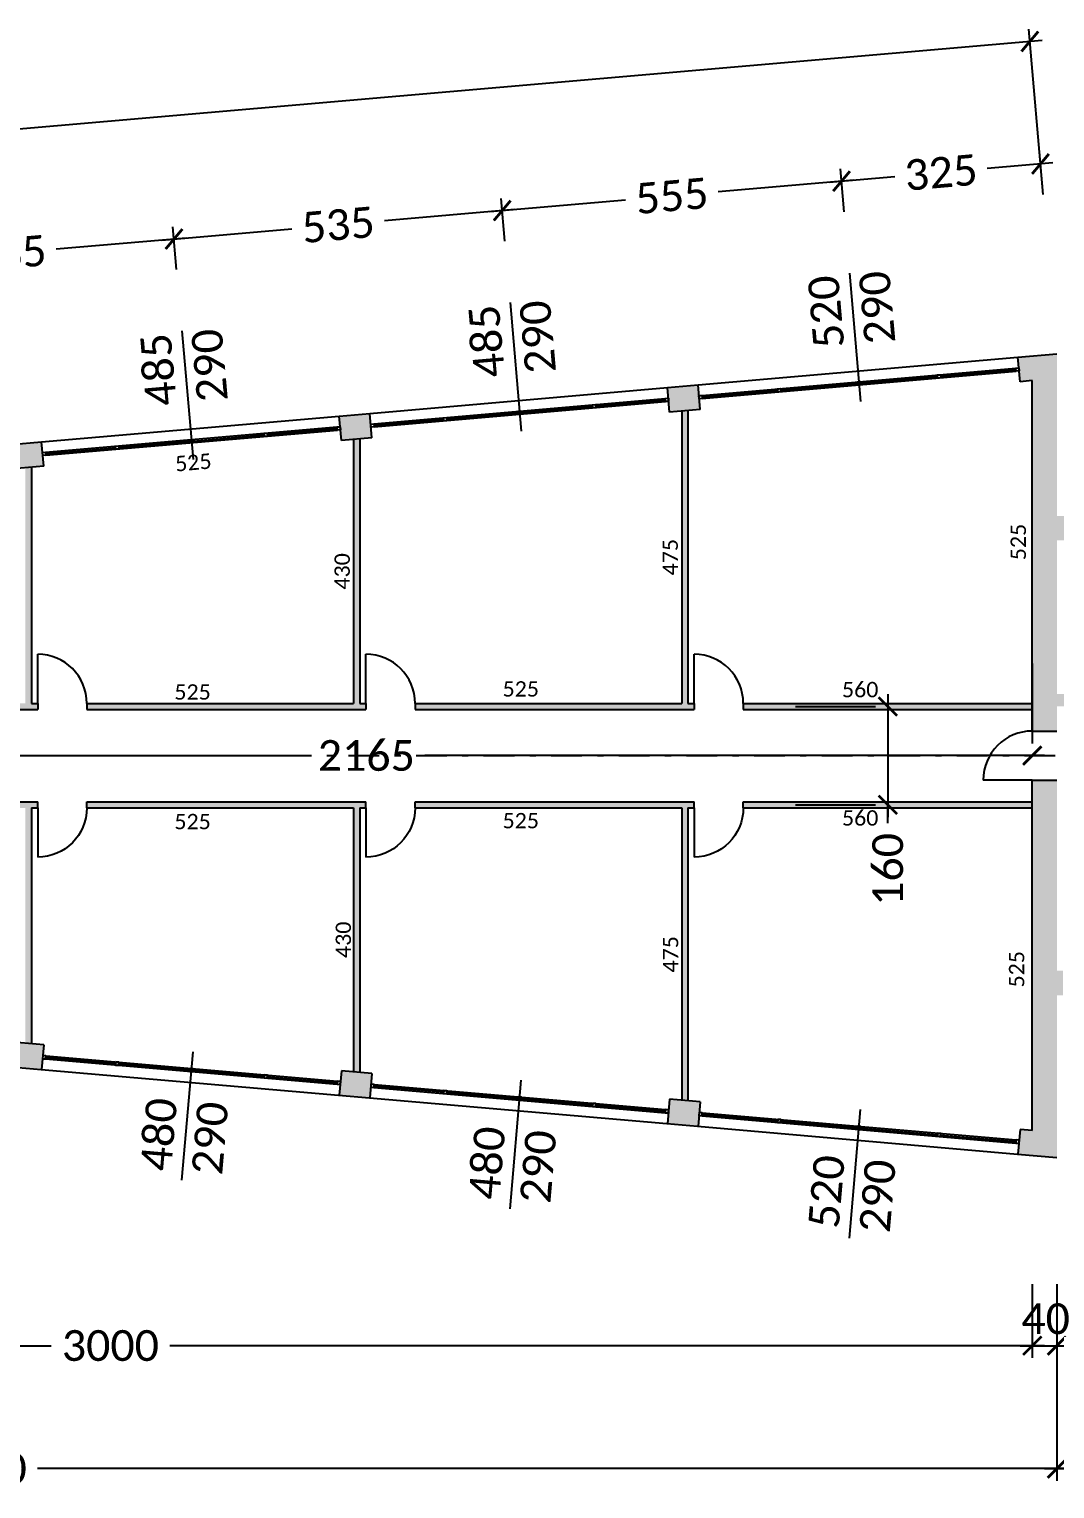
# Model space of a CAD drawing. Header units: inches. Extents: x 151 to 242, y -106 to 63.
# Drawn here: x 176.06 to 192.75, y 2.82 to 26.56 of the extents above; entities that cross this region are included whole.
import ezdxf

# ---------------------------------------------------------------- set-up
doc = ezdxf.new("R2010")
doc.units = ezdxf.units.IN
doc.header["$MEASUREMENT"] = 0
doc.header["$PDMODE"] = 35
doc.linetypes.add('TRATTOPUNTO', pattern=[1, 0.5, -0.25, 0, -0.25])
for name, color, linetype in [('Muri', 7, 'Continuous'), ('Porte', 252, 'Continuous'), ('Proiezioni', 7, 'Continuous'), ('Proiezioni leggere', 252, 'Continuous'), ('Quote', 7, 'Continuous'), ('Retini', 252, 'Continuous'), ('Vetro', 4, 'Continuous')]:
    doc.layers.add(name, color=color, linetype=linetype)
doc.styles.add('Calibri', font='Calibri.ttf')
doc.dimstyles.new('Quote 1 a 100', dxfattribs={"dimtxt": 0.5, "dimasz": 0.3, "dimexe": 0.2, "dimexo": 1.5, "dimgap": 0.2, "dimtad": 0, "dimdec": 0, "dimlfac": 100, "dimrnd": 5, "dimzin": 0, "dimtxsty": 'Calibri', "dimblk": 'ARCHTICK', "dimcen": 0.09, "dimdle": 0.2, "dimclrd": 256, "dimclre": 256, "dimclrt": 256, "dimadec": 0, "dimazin": 0, "dimtfac": 1, "dimtdec": 0, "dimtofl": 0, "dimtmove": 1, "dimatfit": 2, "dimldrblk": 'ARCHTICK', "dimfxl": 1, "dimtolj": 1, "dimtzin": 0, "dimarcsym": 0})
doc.dimstyles.new('quote interne', dxfattribs={"dimtxt": 0.25, "dimasz": 0.15, "dimexe": 0.2, "dimexo": 1.5, "dimgap": 0.2, "dimtad": 0, "dimdec": 0, "dimlfac": 100, "dimrnd": 5, "dimzin": 0, "dimtxsty": 'Calibri', "dimblk": 'NONE', "dimcen": 0, "dimdle": 0.2, "dimse1": 1, "dimse2": 1, "dimsd1": 1, "dimsd2": 1, "dimclrd": 256, "dimclre": 256, "dimclrt": 256, "dimadec": 0, "dimazin": 0, "dimtfac": 1, "dimtdec": 0, "dimtofl": 0, "dimtmove": 1, "dimatfit": 2, "dimldrblk": 'NONE', "dimfxl": 1, "dimtolj": 1, "dimtzin": 0, "dimarcsym": 0})

# ---------------------------------------------------------------- blocks, each defined once
blk = doc.blocks.new('Porta 80cm')
at = {"layer": 'Porte'}
blk.add_line((0, 0), (-0.8, 0), dxfattribs=at)
blk.add_arc((0, 0), 0.8, 90, 180, dxfattribs=at)
blk = doc.blocks.new('_ArchTick')
at = {"color": 0, "linetype": 'ByBlock', "const_width": 0.15}
blk.add_lwpolyline([(-0.5, -0.5), (0.5, 0.5)], dxfattribs=at)
blk = doc.blocks.new('*D118')
at = {"layer": 'Defpoints', "color": 0, "transparency": 16777216}
for p in [(189.281, 24.086), (192.69, 22.374), (189.454, 22.094)]:
    blk.add_point(p, dxfattribs=at)
at = {"layer": 'Quote', "lineweight": -2, "transparency": 16777216}
for p, q in [((192.561, 23.869), (192.5, 24.566)), ((189.324, 23.588), (189.264, 24.286)), ((192.717, 24.384), (191.653, 24.292)), ((189.082, 24.069), (190.146, 24.161))]:
    blk.add_line(p, q, dxfattribs=at)
at = {"layer": 'Quote', "lineweight": -2, "transparency": 16777216, "xscale": 0.3, "yscale": 0.3, "zscale": 0.3}
for p, rotation in [((192.518, 24.367), 4.953257477842161), ((189.281, 24.086), 184.9532574778421)]:
    blk.add_blockref('_ArchTick', p, dxfattribs=dict(at, rotation=rotation))
at = {"layer": 'Quote', "transparency": 16777216, "insert": (190.899, 24.227), "char_height": 0.5, "attachment_point": 5, "rotation": 4.9533, "style": 'Calibri'}
blk.add_mtext('\\A1;325', dxfattribs=at)
blk = doc.blocks.new('*D119')
at = {"layer": 'Defpoints', "color": 0, "transparency": 16777216}
for p in [(183.76, 23.608), (189.454, 22.094), (183.932, 21.615)]:
    blk.add_point(p, dxfattribs=at)
at = {"layer": 'Quote', "lineweight": -2, "transparency": 16777216}
for p, q in [((189.324, 23.588), (189.264, 24.286)), ((189.48, 24.104), (187.274, 23.912)), ((183.56, 23.591), (185.767, 23.782)), ((183.803, 23.11), (183.742, 23.807))]:
    blk.add_line(p, q, dxfattribs=at)
at = {"layer": 'Quote', "lineweight": -2, "transparency": 16777216, "xscale": 0.3, "yscale": 0.3, "zscale": 0.3}
for p, rotation in [((189.281, 24.086), 4.953257477842001), ((183.76, 23.608), 184.953257477842)]:
    blk.add_blockref('_ArchTick', p, dxfattribs=dict(at, rotation=rotation))
at = {"layer": 'Quote', "transparency": 16777216, "insert": (186.52, 23.847), "char_height": 0.5, "attachment_point": 5, "rotation": 4.9533, "style": 'Calibri'}
blk.add_mtext('\\A1;555', dxfattribs=at)
blk = doc.blocks.new('*D120')
at = {"layer": 'Defpoints', "color": 0, "transparency": 16777216}
for p in [(178.42, 23.145), (183.932, 21.615), (178.592, 21.152)]:
    blk.add_point(p, dxfattribs=at)
at = {"layer": 'Quote', "lineweight": -2, "transparency": 16777216}
for p, q in [((183.803, 23.11), (183.742, 23.807)), ((183.959, 23.625), (181.843, 23.442)), ((178.22, 23.128), (180.336, 23.311)), ((178.463, 22.647), (178.402, 23.344))]:
    blk.add_line(p, q, dxfattribs=at)
at = {"layer": 'Quote', "lineweight": -2, "transparency": 16777216, "xscale": 0.3, "yscale": 0.3, "zscale": 0.3}
for p, rotation in [((183.76, 23.608), 4.953257477842001), ((178.42, 23.145), 184.953257477842)]:
    blk.add_blockref('_ArchTick', p, dxfattribs=dict(at, rotation=rotation))
at = {"layer": 'Quote', "transparency": 16777216, "insert": (181.09, 23.376), "char_height": 0.5, "attachment_point": 5, "rotation": 4.9533, "style": 'Calibri'}
blk.add_mtext('\\A1;535', dxfattribs=at)
blk = doc.blocks.new('*D121')
at = {"layer": 'Defpoints', "color": 0, "transparency": 16777216}
for p in [(173.08, 22.682), (178.592, 21.152), (173.252, 20.69)]:
    blk.add_point(p, dxfattribs=at)
at = {"layer": 'Quote', "lineweight": -2, "transparency": 16777216}
for p, q in [((178.463, 22.647), (178.402, 23.344)), ((178.619, 23.162), (176.503, 22.979)), ((172.88, 22.665), (174.996, 22.848)), ((173.123, 22.184), (173.062, 22.881))]:
    blk.add_line(p, q, dxfattribs=at)
at = {"layer": 'Quote', "lineweight": -2, "transparency": 16777216, "xscale": 0.3, "yscale": 0.3, "zscale": 0.3}
for p, rotation in [((178.42, 23.145), 4.953257477842001), ((173.08, 22.682), 184.953257477842)]:
    blk.add_blockref('_ArchTick', p, dxfattribs=dict(at, rotation=rotation))
at = {"layer": 'Quote', "transparency": 16777216, "insert": (175.75, 22.914), "char_height": 0.5, "attachment_point": 5, "rotation": 4.9533, "style": 'Calibri'}
blk.add_mtext('\\A1;535', dxfattribs=at)
blk = doc.blocks.new('*D128')
at = {"layer": 'Defpoints', "color": 0, "transparency": 16777216}
for p in [(157.154, 23.309), (192.69, 22.374), (157.499, 19.324)]:
    blk.add_point(p, dxfattribs=at)
at = {"layer": 'Quote', "lineweight": -2, "transparency": 16777216}
for p, q in [((192.544, 26.377), (175.711, 24.918)), ((192.561, 23.869), (192.328, 26.559)), ((156.954, 23.292), (173.788, 24.751)), ((157.369, 20.819), (157.136, 23.509))]:
    blk.add_line(p, q, dxfattribs=at)
at = {"layer": 'Quote', "lineweight": -2, "transparency": 16777216, "xscale": 0.3, "yscale": 0.3, "zscale": 0.3}
for p, rotation in [((192.345, 26.359), 4.953257477842001), ((157.154, 23.309), 184.953257477842)]:
    blk.add_blockref('_ArchTick', p, dxfattribs=dict(at, rotation=rotation))
at = {"layer": 'Quote', "transparency": 16777216, "insert": (174.749, 24.834), "char_height": 0.5, "attachment_point": 5, "rotation": 4.9533, "style": 'Calibri'}
blk.add_mtext('\\A1;3530', dxfattribs=at)
blk = doc.blocks.new('*D130')
at = {"layer": 'Defpoints', "color": 0, "transparency": 16777216}
for p in [(162.385, 7.644), (192.385, 7.644), (162.385, 5.144)]:
    blk.add_point(p, dxfattribs=at)
at = {"layer": 'Quote', "lineweight": -2, "transparency": 16777216}
for p, q in [((162.385, 6.144), (162.385, 4.944)), ((192.385, 6.144), (192.385, 4.944)), ((162.185, 5.144), (176.42, 5.144)), ((192.585, 5.144), (178.35, 5.144))]:
    blk.add_line(p, q, dxfattribs=at)
at = {"layer": 'Quote', "lineweight": -2, "transparency": 16777216, "xscale": 0.3, "yscale": 0.3, "zscale": 0.3, "rotation": 180}
blk.add_blockref('_ArchTick', (162.385, 5.144), dxfattribs=at)
at = {"layer": 'Quote', "lineweight": -2, "transparency": 16777216, "xscale": 0.3, "yscale": 0.3, "zscale": 0.3}
blk.add_blockref('_ArchTick', (192.385, 5.144), dxfattribs=at)
at = {"layer": 'Quote', "transparency": 16777216, "insert": (177.385, 5.144), "char_height": 0.5, "attachment_point": 5, "style": 'Calibri'}
blk.add_mtext('\\A1;3000', dxfattribs=at)
blk = doc.blocks.new('*D132')
at = {"layer": 'Defpoints', "color": 0, "transparency": 16777216}
for p in [(157.585, 7.644), (192.785, 7.644), (157.585, 3.144)]:
    blk.add_point(p, dxfattribs=at)
at = {"layer": 'Quote', "lineweight": -2, "transparency": 16777216}
for p, q in [((157.585, 6.144), (157.585, 2.944)), ((192.785, 6.144), (192.785, 2.944)), ((157.385, 3.144), (174.27, 3.144)), ((192.985, 3.144), (176.2, 3.144))]:
    blk.add_line(p, q, dxfattribs=at)
at = {"layer": 'Quote', "lineweight": -2, "transparency": 16777216, "xscale": 0.3, "yscale": 0.3, "zscale": 0.3, "rotation": 180}
blk.add_blockref('_ArchTick', (157.585, 3.144), dxfattribs=at)
at = {"layer": 'Quote', "lineweight": -2, "transparency": 16777216, "xscale": 0.3, "yscale": 0.3, "zscale": 0.3}
blk.add_blockref('_ArchTick', (192.785, 3.144), dxfattribs=at)
at = {"layer": 'Quote', "transparency": 16777216, "insert": (175.235, 3.144), "char_height": 0.5, "attachment_point": 5, "style": 'Calibri'}
blk.add_mtext('\\A1;3520', dxfattribs=at)
blk = doc.blocks.new('*D133')
at = {"layer": 'Defpoints', "color": 0, "transparency": 16777216}
for p in [(192.785, 7.644), (197.235, 7.644), (197.235, 5.144)]:
    blk.add_point(p, dxfattribs=at)
at = {"layer": 'Quote', "lineweight": -2, "transparency": 16777216}
for p, q in [((192.785, 6.144), (192.785, 4.944)), ((197.235, 6.144), (197.235, 4.944)), ((192.585, 5.144), (194.244, 5.144)), ((197.435, 5.144), (195.777, 5.144))]:
    blk.add_line(p, q, dxfattribs=at)
at = {"layer": 'Quote', "lineweight": -2, "transparency": 16777216, "xscale": 0.3, "yscale": 0.3, "zscale": 0.3, "rotation": 180}
blk.add_blockref('_ArchTick', (192.785, 5.144), dxfattribs=at)
at = {"layer": 'Quote', "lineweight": -2, "transparency": 16777216, "xscale": 0.3, "yscale": 0.3, "zscale": 0.3}
blk.add_blockref('_ArchTick', (197.235, 5.144), dxfattribs=at)
at = {"layer": 'Quote', "transparency": 16777216, "insert": (195.01, 5.144), "char_height": 0.5, "attachment_point": 5, "style": 'Calibri'}
blk.add_mtext('\\A1;445', dxfattribs=at)
blk = doc.blocks.new('*D134')
at = {"layer": 'Defpoints', "color": 0, "transparency": 16777216}
for p in [(192.785, 7.644), (201.685, 7.644), (201.685, 3.144)]:
    blk.add_point(p, dxfattribs=at)
at = {"layer": 'Quote', "lineweight": -2, "transparency": 16777216}
for p, q in [((192.785, 6.144), (192.785, 2.944)), ((201.685, 6.144), (201.685, 2.944)), ((192.585, 3.144), (196.466, 3.144)), ((201.885, 3.144), (198.005, 3.144))]:
    blk.add_line(p, q, dxfattribs=at)
at = {"layer": 'Quote', "lineweight": -2, "transparency": 16777216, "xscale": 0.3, "yscale": 0.3, "zscale": 0.3, "rotation": 180}
blk.add_blockref('_ArchTick', (192.785, 3.144), dxfattribs=at)
at = {"layer": 'Quote', "lineweight": -2, "transparency": 16777216, "xscale": 0.3, "yscale": 0.3, "zscale": 0.3}
blk.add_blockref('_ArchTick', (201.685, 3.144), dxfattribs=at)
at = {"layer": 'Quote', "transparency": 16777216, "insert": (197.235, 3.144), "char_height": 0.5, "attachment_point": 5, "style": 'Calibri'}
blk.add_mtext('\\A1;890', dxfattribs=at)
blk = doc.blocks.new('*D136')
at = {"layer": 'Defpoints', "color": 0, "transparency": 16777216}
for p in [(170.712, 14.742), (192.385, 14.742), (192.385, 14.742)]:
    blk.add_point(p, dxfattribs=at)
at = {"layer": 'Quote', "lineweight": -2, "transparency": 16777216}
for p, q in [((170.712, 16.242), (170.712, 14.942)), ((192.385, 16.242), (192.385, 14.942)), ((170.512, 14.742), (180.595, 14.742)), ((192.585, 14.742), (182.502, 14.742))]:
    blk.add_line(p, q, dxfattribs=at)
at = {"layer": 'Quote', "lineweight": -2, "transparency": 16777216, "xscale": 0.3, "yscale": 0.3, "zscale": 0.3, "rotation": 180}
blk.add_blockref('_ArchTick', (170.712, 14.742), dxfattribs=at)
at = {"layer": 'Quote', "lineweight": -2, "transparency": 16777216, "xscale": 0.3, "yscale": 0.3, "zscale": 0.3}
blk.add_blockref('_ArchTick', (192.385, 14.742), dxfattribs=at)
at = {"layer": 'Quote', "transparency": 16777216, "insert": (181.549, 14.742), "char_height": 0.5, "attachment_point": 5, "style": 'Calibri'}
blk.add_mtext('\\A1;2165', dxfattribs=at)
blk = doc.blocks.new('*D138')
at = {"layer": 'Defpoints', "color": 0, "transparency": 16777216}
for p in [(190.034, 15.542), (190.034, 13.942), (190.034, 13.942)]:
    blk.add_point(p, dxfattribs=at)
at = {"layer": 'Quote', "lineweight": -2, "transparency": 16777216}
for p, q in [((190.034, 15.742), (190.034, 13.742)), ((188.534, 15.542), (189.834, 15.542)), ((188.534, 13.942), (189.834, 13.942)), ((190.034, 13.642), (190.034, 13.942))]:
    blk.add_line(p, q, dxfattribs=at)
at = {"layer": 'Quote', "lineweight": -2, "transparency": 16777216, "xscale": 0.3, "yscale": 0.3, "zscale": 0.3}
for p, rotation in [((190.034, 15.542), 90), ((190.034, 13.942), 270)]:
    blk.add_blockref('_ArchTick', p, dxfattribs=dict(at, rotation=rotation))
at = {"layer": 'Quote', "transparency": 16777216, "insert": (190.034, 12.891), "char_height": 0.5, "attachment_point": 5, "rotation": 90, "style": 'Calibri'}
blk.add_mtext('\\A1;160', dxfattribs=at)
blk = doc.blocks.new('*D141')
at = {"layer": 'Defpoints', "color": 0, "transparency": 16777216}
for p in [(192.385, 7.642), (192.785, 7.644), (192.785, 5.144)]:
    blk.add_point(p, dxfattribs=at)
at = {"layer": 'Quote', "lineweight": -2, "transparency": 16777216}
for p, q in [((192.385, 6.142), (192.385, 4.944)), ((192.785, 6.144), (192.785, 4.944)), ((192.185, 5.144), (192.985, 5.144))]:
    blk.add_line(p, q, dxfattribs=at)
at = {"layer": 'Quote', "lineweight": -2, "transparency": 16777216, "xscale": 0.3, "yscale": 0.3, "zscale": 0.3, "rotation": 180}
blk.add_blockref('_ArchTick', (192.385, 5.144), dxfattribs=at)
at = {"layer": 'Quote', "lineweight": -2, "transparency": 16777216, "xscale": 0.3, "yscale": 0.3, "zscale": 0.3}
blk.add_blockref('_ArchTick', (192.785, 5.144), dxfattribs=at)
at = {"layer": 'Quote', "transparency": 16777216, "insert": (192.602, 5.58), "char_height": 0.5, "attachment_point": 5, "style": 'Calibri'}
blk.add_mtext('\\A1;40', dxfattribs=at)
blk = doc.blocks.new('*D151')
at = {"layer": 'Defpoints', "color": 0, "transparency": 16777216}
for p in [(181.342, 19.885), (181.354, 19.738), (176.102, 19.431)]:
    blk.add_point(p, dxfattribs=at)
at = {"layer": 'Quote', "transparency": 16777216, "insert": (178.734, 19.511), "char_height": 0.25, "attachment_point": 5, "rotation": 4.9533, "style": 'Calibri'}
blk.add_mtext('\\A1;525', dxfattribs=at)
blk = doc.blocks.new('_None')
blk = doc.blocks.new('*D155')
at = {"layer": 'Defpoints', "color": 0, "transparency": 16777216}
for p in [(181.342, 19.885), (181.157, 15.592), (181.342, 15.592)]:
    blk.add_point(p, dxfattribs=at)
at = {"layer": 'Quote', "transparency": 16777216, "insert": (181.157, 17.739), "char_height": 0.25, "attachment_point": 5, "rotation": 90, "style": 'Calibri'}
blk.add_mtext('\\A1;430', dxfattribs=at)
blk = doc.blocks.new('*D156')
at = {"layer": 'Defpoints', "color": 0, "transparency": 16777216}
for p in [(181.342, 15.776), (176.102, 15.592), (181.342, 15.592)]:
    blk.add_point(p, dxfattribs=at)
at = {"layer": 'Quote', "transparency": 16777216, "insert": (178.722, 15.776), "char_height": 0.25, "attachment_point": 5, "style": 'Calibri'}
blk.add_mtext('\\A1;525', dxfattribs=at)
blk = doc.blocks.new('*D157')
at = {"layer": 'Defpoints', "color": 0, "transparency": 16777216}
for p in [(186.682, 15.826), (181.442, 15.592), (186.682, 15.592)]:
    blk.add_point(p, dxfattribs=at)
at = {"layer": 'Quote', "transparency": 16777216, "insert": (184.062, 15.826), "char_height": 0.25, "attachment_point": 5, "style": 'Calibri'}
blk.add_mtext('\\A1;525', dxfattribs=at)
blk = doc.blocks.new('*D158')
at = {"layer": 'Defpoints', "color": 0, "transparency": 16777216}
for p in [(192.385, 15.815), (186.782, 15.592), (192.385, 15.592)]:
    blk.add_point(p, dxfattribs=at)
at = {"layer": 'Quote', "transparency": 16777216, "insert": (189.584, 15.815), "char_height": 0.25, "attachment_point": 5, "style": 'Calibri'}
blk.add_mtext('\\A1;560', dxfattribs=at)
blk = doc.blocks.new('*D159')
at = {"layer": 'Defpoints', "color": 0, "transparency": 16777216}
for p in [(192.158, 20.842), (192.385, 20.842), (192.385, 15.592)]:
    blk.add_point(p, dxfattribs=at)
at = {"layer": 'Quote', "transparency": 16777216, "insert": (192.158, 18.217), "char_height": 0.25, "attachment_point": 5, "rotation": 90, "style": 'Calibri'}
blk.add_mtext('\\A1;525', dxfattribs=at)
blk = doc.blocks.new('*D160')
at = {"layer": 'Defpoints', "color": 0, "transparency": 16777216}
for p in [(186.495, 20.348), (186.682, 20.348), (186.682, 15.592)]:
    blk.add_point(p, dxfattribs=at)
at = {"layer": 'Quote', "transparency": 16777216, "insert": (186.495, 17.97), "char_height": 0.25, "attachment_point": 5, "rotation": 90, "style": 'Calibri'}
blk.add_mtext('\\A1;475', dxfattribs=at)
blk = doc.blocks.new('*D161')
at = {"layer": 'Defpoints', "color": 0, "transparency": 16777216}
for p in [(192.131, 13.892), (192.385, 13.892), (192.385, 8.642)]:
    blk.add_point(p, dxfattribs=at)
at = {"layer": 'Quote', "transparency": 16777216, "insert": (192.131, 11.267), "char_height": 0.25, "attachment_point": 5, "rotation": 90, "style": 'Calibri'}
blk.add_mtext('\\A1;525', dxfattribs=at)
blk = doc.blocks.new('*D144')
at = {"layer": 'Defpoints', "color": 0, "transparency": 16777216}
for p in [(176.102, 13.892), (181.342, 13.892), (181.342, 13.668)]:
    blk.add_point(p, dxfattribs=at)
at = {"layer": 'Quote', "transparency": 16777216, "insert": (178.722, 13.668), "char_height": 0.25, "attachment_point": 5, "style": 'Calibri'}
blk.add_mtext('\\A1;525', dxfattribs=at)
blk = doc.blocks.new('*D145')
at = {"layer": 'Defpoints', "color": 0, "transparency": 16777216}
for p in [(181.442, 13.892), (186.682, 13.892), (186.682, 13.683)]:
    blk.add_point(p, dxfattribs=at)
at = {"layer": 'Quote', "transparency": 16777216, "insert": (184.062, 13.683), "char_height": 0.25, "attachment_point": 5, "style": 'Calibri'}
blk.add_mtext('\\A1;525', dxfattribs=at)
blk = doc.blocks.new('*D146')
at = {"layer": 'Defpoints', "color": 0, "transparency": 16777216}
for p in [(186.782, 13.892), (192.385, 13.892), (192.385, 13.727)]:
    blk.add_point(p, dxfattribs=at)
at = {"layer": 'Quote', "transparency": 16777216, "insert": (189.584, 13.727), "char_height": 0.25, "attachment_point": 5, "style": 'Calibri'}
blk.add_mtext('\\A1;560', dxfattribs=at)
blk = doc.blocks.new('*D147')
at = {"layer": 'Defpoints', "color": 0, "transparency": 16777216}
for p in [(186.782, 13.892), (186.5, 9.128), (186.782, 9.128)]:
    blk.add_point(p, dxfattribs=at)
at = {"layer": 'Quote', "transparency": 16777216, "insert": (186.5, 11.51), "char_height": 0.25, "attachment_point": 5, "rotation": 90, "style": 'Calibri'}
blk.add_mtext('\\A1;475', dxfattribs=at)
blk = doc.blocks.new('*D148')
at = {"layer": 'Defpoints', "color": 0, "transparency": 16777216}
for p in [(181.342, 13.892), (181.176, 9.599), (181.342, 9.599)]:
    blk.add_point(p, dxfattribs=at)
at = {"layer": 'Quote', "transparency": 16777216, "insert": (181.176, 11.746), "char_height": 0.25, "attachment_point": 5, "rotation": 90, "style": 'Calibri'}
blk.add_mtext('\\A1;430', dxfattribs=at)

msp = doc.modelspace()

# ---------------------------------------------------------------- hatches: boundary and pattern name
at = {"layer": 'Retini'}
h = msp.add_hatch(color=256, dxfattribs=at)
h.dxf.hatch_style = 1
h.paths.add_polyline_path([(162.385, 18.242), (163.25, 18.317), (163.215, 18.716), (161.985, 18.609), (161.985, 15.342), (162.385, 15.342)])
h.paths.add_polyline_path([(162.385, 14.142), (161.985, 14.142), (161.985, 10.875), (163.215, 10.769), (163.25, 11.167), (162.385, 11.242)])
h.paths.add_polyline_path([(165.591, 10.964), (164.445, 11.064), (164.411, 10.665), (165.556, 10.566)])
h.paths.add_polyline_path([(165.556, 18.919), (164.411, 18.819), (164.445, 18.421), (165.591, 18.52)])
h.paths.add_polyline_path([(168.744, 19.195), (166.752, 19.022), (166.786, 18.624), (168.779, 18.796)])
h.paths.add_polyline_path([(170.926, 19.384), (169.94, 19.299), (169.975, 18.9), (170.961, 18.985)])
h.paths.add_polyline_path([(168.779, 10.688), (166.786, 10.861), (166.752, 10.462), (168.744, 10.29)])
h.paths.add_polyline_path([(170.961, 10.499), (169.975, 10.585), (169.94, 10.186), (170.926, 10.101)])
h.paths.add_polyline_path([(168.433, 12.892), (169.762, 12.892), (169.762, 12.992), (168.433, 12.992), (168.433, 13.892), (169.762, 13.892), (169.762, 13.992), (168.433, 13.992), (168.433, 14.342), (168.183, 14.342), (168.183, 10.74), (168.433, 10.718)])
h.paths.add_polyline_path([(168.433, 18.766), (168.183, 18.745), (168.183, 15.142), (168.433, 15.142), (168.433, 15.492), (169.762, 15.492), (169.762, 15.592), (168.433, 15.592), (168.433, 16.492), (169.762, 16.492), (169.762, 16.592), (168.433, 16.592)])
h.paths.add_polyline_path([(170.762, 18.968), (170.662, 18.96), (170.662, 16.592), (170.562, 16.592), (170.562, 16.492), (170.662, 16.492), (170.662, 15.592), (170.562, 15.592), (170.562, 15.492), (170.862, 15.492), (170.862, 15.592), (170.762, 15.592)])
h.paths.add_polyline_path([(170.762, 13.892), (170.862, 13.892), (170.862, 13.992), (170.562, 13.992), (170.562, 13.892), (170.662, 13.892), (170.662, 12.992), (170.562, 12.992), (170.562, 12.892), (170.662, 12.892), (170.662, 10.525), (170.762, 10.516)])
h.paths.add_polyline_path([(176.202, 15.592), (176.102, 15.592), (176.102, 19.431), (176.002, 19.422), (176.002, 15.592), (171.662, 15.592), (171.662, 15.492), (176.202, 15.492)])
h.paths.add_polyline_path([(176.202, 13.992), (171.662, 13.992), (171.662, 13.892), (176.002, 13.892), (176.002, 10.062), (176.102, 10.054), (176.102, 13.892), (176.202, 13.892)])
h.paths.add_polyline_path([(181.542, 13.992), (177.002, 13.992), (177.002, 13.892), (181.342, 13.892), (181.342, 9.599), (181.442, 9.591), (181.442, 13.892), (181.542, 13.892)])
h.paths.add_polyline_path([(181.542, 15.592), (181.442, 15.592), (181.442, 19.894), (181.342, 19.885), (181.342, 15.592), (177.002, 15.592), (177.002, 15.492), (181.542, 15.492)])
h.paths.add_polyline_path([(186.882, 13.992), (182.342, 13.992), (182.342, 13.892), (186.682, 13.892), (186.682, 9.137), (186.782, 9.128), (186.782, 13.892), (186.882, 13.892)])
h.paths.add_polyline_path([(186.782, 20.357), (186.682, 20.348), (186.682, 15.592), (182.342, 15.592), (182.342, 15.492), (186.882, 15.492), (186.882, 15.592), (186.782, 15.592)])
h.paths.add_polyline_path([(192.785, 14.342), (192.385, 14.342), (192.385, 8.642), (192.186, 8.66), (192.152, 8.261), (192.785, 8.206), (192.785, 10.842), (192.885, 10.842), (192.885, 11.242), (192.785, 11.242)])
h.paths.add_polyline_path([(192.785, 18.242), (194.485, 18.242), (194.485, 16.442), (194.485, 15.742), (194.135, 15.742), (194.135, 15.542), (194.735, 15.542), (194.735, 15.742), (194.685, 15.742), (194.685, 18.242), (195.985, 18.242), (195.985, 16.992), (196.185, 16.992), (196.185, 18.242), (196.235, 18.242), (196.235, 18.642), (192.785, 18.642), (192.785, 21.278), (192.152, 21.224), (192.186, 20.825), (192.385, 20.842), (192.385, 15.142), (192.785, 15.142), (192.785, 15.542), (193.135, 15.542), (193.135, 15.742), (192.785, 15.742)])
h.paths.add_polyline_path([(192.385, 15.592), (187.682, 15.592), (187.682, 15.492), (192.385, 15.492)])
h.paths.add_polyline_path([(192.385, 13.992), (187.682, 13.992), (187.682, 13.892), (192.385, 13.892)])
h.paths.add_polyline_path([(176.301, 10.036), (175.803, 10.079), (175.768, 9.681), (176.266, 9.638)])
h.paths.add_polyline_path([(181.641, 9.573), (181.143, 9.617), (181.108, 9.218), (181.606, 9.175)])
h.paths.add_polyline_path([(176.266, 19.847), (175.768, 19.804), (175.803, 19.405), (176.301, 19.448)])
h.paths.add_polyline_path([(181.606, 20.31), (181.108, 20.266), (181.143, 19.868), (181.641, 19.911)])
h.paths.add_polyline_path([(186.946, 20.772), (186.448, 20.729), (186.483, 20.331), (186.981, 20.374)])
h.paths.add_polyline_path([(186.981, 9.111), (186.483, 9.154), (186.448, 8.755), (186.946, 8.712)])
h.paths.add_polyline_path([(202.085, 20.842), (202.285, 20.825), (202.319, 21.224), (201.685, 21.278), (201.685, 18.642), (198.235, 18.642), (198.235, 18.242), (201.685, 18.242), (201.685, 15.742), (197.235, 15.742), (197.235, 15.542), (201.685, 15.542), (201.685, 15.142), (202.085, 15.142)])
h.paths.add_polyline_path([(197.235, 15.742), (196.185, 15.742), (196.185, 15.792), (195.985, 15.792), (195.985, 15.742), (195.935, 15.742), (195.935, 15.542), (197.235, 15.542)])
h.paths.add_polyline_path([(202.085, 14.342), (201.685, 14.342), (201.685, 11.242), (201.585, 11.242), (201.585, 10.842), (201.685, 10.842), (201.685, 8.206), (202.319, 8.261), (202.285, 8.66), (202.085, 8.642)])
h.paths.add_polyline_path([(208.023, 20.729), (207.524, 20.772), (207.49, 20.374), (207.988, 20.331)])
h.paths.add_polyline_path([(207.789, 20.348), (207.689, 20.357), (207.689, 15.592), (207.589, 15.592), (207.589, 15.492), (212.129, 15.492), (212.129, 15.592), (207.789, 15.592)])
h.paths.add_polyline_path([(213.362, 20.266), (212.864, 20.31), (212.83, 19.911), (213.328, 19.868)])
h.paths.add_polyline_path([(206.789, 15.592), (202.085, 15.592), (202.085, 15.492), (206.789, 15.492)])
h.paths.add_polyline_path([(217.469, 15.592), (213.129, 15.592), (213.129, 19.885), (213.029, 19.894), (213.029, 15.592), (212.929, 15.592), (212.929, 15.492), (217.469, 15.492)])
h.paths.add_polyline_path([(222.809, 15.592), (218.469, 15.592), (218.469, 19.422), (218.369, 19.431), (218.369, 15.592), (218.269, 15.592), (218.269, 15.492), (222.809, 15.492)])
h.paths.add_polyline_path([(218.702, 19.804), (218.204, 19.847), (218.17, 19.448), (218.668, 19.405)])
h.paths.add_polyline_path([(224.531, 19.299), (223.544, 19.384), (223.51, 18.985), (224.496, 18.9)])
h.paths.add_polyline_path([(225.726, 19.195), (225.692, 18.796), (227.684, 18.624), (227.719, 19.022)])
h.paths.add_polyline_path([(230.06, 18.819), (228.914, 18.919), (228.88, 18.52), (230.025, 18.421)])
h.paths.add_polyline_path([(232.485, 18.609), (231.255, 18.716), (231.221, 18.317), (232.085, 18.242), (232.085, 15.342), (232.485, 15.342)])
h.paths.add_polyline_path([(232.485, 14.142), (232.085, 14.142), (232.085, 11.242), (231.221, 11.167), (231.255, 10.769), (232.485, 10.875)])
h.paths.add_polyline_path([(230.025, 11.064), (228.88, 10.964), (228.914, 10.566), (230.06, 10.665)])
h.paths.add_polyline_path([(227.684, 10.861), (225.692, 10.688), (225.726, 10.29), (227.719, 10.462)])
h.paths.add_polyline_path([(226.288, 14.342), (226.038, 14.342), (226.038, 13.992), (224.709, 13.992), (224.709, 13.892), (226.038, 13.892), (226.038, 12.992), (224.709, 12.992), (224.709, 12.892), (226.038, 12.892), (226.038, 10.718), (226.288, 10.74)])
h.paths.add_polyline_path([(224.496, 10.585), (223.51, 10.499), (223.544, 10.101), (223.553, 10.101), (224.531, 10.186)])
h.paths.add_polyline_path([(218.668, 10.079), (218.17, 10.036), (218.204, 9.638), (218.213, 9.638), (218.702, 9.681)])
h.paths.add_polyline_path([(226.288, 18.745), (226.038, 18.766), (226.038, 16.592), (224.709, 16.592), (224.709, 16.492), (226.038, 16.492), (226.038, 15.592), (224.709, 15.592), (224.709, 15.492), (226.038, 15.492), (226.038, 15.142), (226.288, 15.142)])
h.paths.add_polyline_path([(223.809, 18.96), (223.709, 18.968), (223.709, 15.592), (223.609, 15.592), (223.609, 15.492), (223.909, 15.492), (223.909, 15.592), (223.809, 15.592), (223.809, 16.492), (223.909, 16.492), (223.909, 16.592), (223.809, 16.592)])
h.paths.add_polyline_path([(223.809, 13.892), (223.909, 13.892), (223.909, 13.992), (223.609, 13.992), (223.609, 13.892), (223.709, 13.892), (223.709, 10.516), (223.809, 10.525), (223.809, 12.892), (223.909, 12.892), (223.909, 12.992), (223.809, 12.992)])
h.paths.add_polyline_path([(222.809, 13.992), (218.269, 13.992), (218.269, 13.892), (218.369, 13.892), (218.369, 10.054), (218.469, 10.062), (218.469, 13.892), (222.809, 13.892)])
h.paths.add_polyline_path([(217.469, 13.992), (212.929, 13.992), (212.929, 13.892), (213.029, 13.892), (213.029, 9.591), (213.129, 9.599), (213.129, 13.892), (217.469, 13.892)])
h.paths.add_polyline_path([(213.328, 9.617), (212.83, 9.573), (212.864, 9.175), (212.873, 9.176), (213.362, 9.218)])
h.paths.add_polyline_path([(212.129, 13.992), (207.589, 13.992), (207.589, 13.892), (207.689, 13.892), (207.689, 9.128), (207.789, 9.137), (207.789, 13.892), (212.129, 13.892)])
h.paths.add_polyline_path([(206.789, 13.992), (202.085, 13.992), (202.085, 13.892), (206.789, 13.892)])
h.paths.add_polyline_path([(207.988, 9.154), (207.49, 9.111), (207.524, 8.712), (207.533, 8.713), (208.023, 8.755)])

# ---------------------------------------------------------------- linework, layer by layer
at = {"layer": 'Muri'}
for p, q in [((192.152, 21.224), (192.785, 21.278)), ((192.186, 20.825), (192.152, 21.224)), ((186.448, 20.729), (186.946, 20.772)), ((186.483, 20.331), (186.448, 20.729)), ((186.981, 20.374), (186.946, 20.772)), ((192.385, 20.842), (192.186, 20.825)), ((192.385, 15.142), (192.385, 20.842)), ((181.108, 20.266), (181.606, 20.31)), ((181.143, 19.868), (181.108, 20.266)), ((181.641, 19.911), (181.606, 20.31)), ((186.981, 20.374), (186.483, 20.331)), ((186.682, 20.348), (186.682, 15.592)), ((186.782, 20.357), (186.782, 15.592)), ((175.768, 19.804), (176.266, 19.847)), ((176.301, 19.448), (176.266, 19.847)), ((181.641, 19.911), (181.143, 19.868)), ((181.342, 19.885), (181.342, 15.592)), ((181.442, 19.894), (181.442, 15.592)), ((176.301, 19.448), (175.803, 19.405)), ((176.102, 19.431), (176.102, 15.592)), ((171.662, 15.492), (176.202, 15.492)), ((176.102, 15.592), (176.202, 15.592)), ((176.202, 15.592), (176.202, 15.492)), ((177.002, 15.592), (181.342, 15.592)), ((177.002, 15.592), (177.002, 15.492)), ((177.002, 15.492), (181.542, 15.492)), ((181.442, 15.592), (181.542, 15.592)), ((181.542, 15.592), (181.542, 15.492)), ((182.342, 15.592), (186.682, 15.592)), ((182.342, 15.592), (182.342, 15.492)), ((182.342, 15.492), (186.882, 15.492)), ((186.782, 15.592), (186.882, 15.592)), ((186.882, 15.592), (186.882, 15.492)), ((187.682, 15.592), (192.385, 15.592)), ((187.682, 15.592), (187.682, 15.492)), ((187.682, 15.492), (192.385, 15.492)), ((192.385, 15.142), (192.785, 15.142)), ((192.385, 15.142), (192.785, 15.142)), ((192.385, 8.642), (192.385, 14.342)), ((192.385, 14.342), (192.785, 14.342)), ((171.662, 13.992), (176.202, 13.992)), ((176.102, 13.892), (176.202, 13.892)), ((176.102, 13.892), (176.102, 10.054)), ((176.202, 13.892), (176.202, 13.992)), ((177.002, 13.992), (181.542, 13.992)), ((177.002, 13.892), (177.002, 13.992)), ((177.002, 13.892), (181.342, 13.892)), ((181.342, 13.892), (181.342, 9.599)), ((181.442, 13.892), (181.542, 13.892)), ((181.442, 13.892), (181.442, 9.591)), ((181.542, 13.892), (181.542, 13.992)), ((182.342, 13.992), (186.882, 13.992)), ((182.342, 13.892), (182.342, 13.992)), ((182.342, 13.892), (186.682, 13.892)), ((186.682, 13.892), (186.682, 9.137)), ((186.782, 13.892), (186.882, 13.892)), ((186.782, 13.892), (186.782, 9.128)), ((186.882, 13.892), (186.882, 13.992)), ((187.682, 13.992), (192.385, 13.992)), ((187.682, 13.892), (187.682, 13.992)), ((187.682, 13.892), (192.385, 13.892)), ((176.301, 10.036), (175.803, 10.079)), ((176.301, 10.036), (176.266, 9.638)), ((175.759, 9.682), (176.258, 9.638)), ((181.143, 9.617), (181.108, 9.218)), ((181.641, 9.573), (181.143, 9.617)), ((181.641, 9.573), (181.606, 9.175)), ((181.099, 9.219), (181.598, 9.176)), ((186.483, 9.154), (186.448, 8.755)), ((186.981, 9.111), (186.483, 9.154)), ((186.981, 9.111), (186.946, 8.712)), ((186.439, 8.756), (186.938, 8.713)), ((192.186, 8.66), (192.152, 8.261)), ((192.385, 8.642), (192.186, 8.66)), ((192.143, 8.262), (192.785, 8.206))]:
    msp.add_line(p, q, dxfattribs=at)
at = {"layer": 'Proiezioni'}
for p, q in [((189.411, 22.592), (189.592, 20.5)), ((183.889, 22.113), (184.07, 20.021)), ((178.549, 21.651), (178.73, 19.558)), ((186.946, 20.772), (192.152, 21.224)), ((181.606, 20.31), (186.448, 20.729)), ((176.266, 19.847), (181.108, 20.266)), ((178.549, 7.834), (178.73, 9.926)), ((176.258, 9.638), (181.099, 9.219)), ((183.889, 7.371), (184.07, 9.463)), ((181.598, 9.176), (186.439, 8.756)), ((189.411, 6.893), (189.592, 8.985)), ((186.938, 8.713), (192.143, 8.262))]:
    msp.add_line(p, q, dxfattribs=at)
at = {"layer": 'Proiezioni', "linetype": 'TRATTOPUNTO'}
msp.add_line((151.558, 14.742), (238.885, 14.742), dxfattribs=at)
at = {"layer": 'Proiezioni leggere'}
for p, q in [((187.011, 20.602), (192.117, 21.045)), ((187.015, 20.553), (192.121, 20.995)), ((181.671, 20.14), (186.413, 20.551)), ((181.675, 20.09), (186.418, 20.501)), ((176.331, 19.677), (181.073, 20.088)), ((176.336, 19.627), (181.078, 20.038)), ((176.331, 9.808), (181.073, 9.397)), ((176.336, 9.858), (181.078, 9.447)), ((181.671, 9.345), (186.413, 8.934)), ((181.675, 9.395), (186.418, 8.984)), ((187.011, 8.882), (192.117, 8.44)), ((187.015, 8.932), (192.121, 8.49))]:
    msp.add_line(p, q, dxfattribs=at)
for points in [[(190.845, 20.884), (190.84, 20.934), (190.89, 20.939), (190.895, 20.889), (190.845, 20.884)], [(192.121, 20.995), (192.117, 21.045), (192.167, 21.049), (192.171, 20.999), (192.121, 20.995)], [(188.242, 20.659), (188.238, 20.709), (188.288, 20.713), (188.292, 20.663), (188.242, 20.659)], [(189.543, 20.772), (189.539, 20.821), (189.589, 20.826), (189.593, 20.776), (189.543, 20.772)], [(185.232, 20.398), (185.228, 20.448), (185.278, 20.452), (185.282, 20.402), (185.232, 20.398)], [(186.418, 20.501), (186.413, 20.551), (186.463, 20.555), (186.468, 20.505), (186.418, 20.501)], [(186.966, 20.548), (186.961, 20.598), (187.011, 20.602), (187.015, 20.553), (186.966, 20.548)], [(182.811, 20.188), (182.807, 20.238), (182.857, 20.242), (182.861, 20.192), (182.811, 20.188)], [(184.022, 20.293), (184.017, 20.343), (184.067, 20.347), (184.072, 20.297), (184.022, 20.293)], [(179.892, 19.935), (179.888, 19.985), (179.938, 19.989), (179.942, 19.939), (179.892, 19.935)], [(181.078, 20.038), (181.073, 20.088), (181.123, 20.092), (181.128, 20.042), (181.078, 20.038)], [(181.626, 20.085), (181.621, 20.135), (181.671, 20.14), (181.675, 20.09), (181.626, 20.085)], [(177.471, 19.725), (177.467, 19.775), (177.517, 19.779), (177.521, 19.73), (177.471, 19.725)], [(178.682, 19.83), (178.677, 19.88), (178.727, 19.884), (178.732, 19.835), (178.682, 19.83)], [(176.286, 19.623), (176.281, 19.672), (176.331, 19.677), (176.336, 19.627), (176.286, 19.623)], [(176.286, 9.862), (176.281, 9.812), (176.331, 9.808), (176.336, 9.858), (176.286, 9.862)], [(177.471, 9.759), (177.467, 9.709), (177.517, 9.705), (177.521, 9.755), (177.471, 9.759)], [(178.682, 9.654), (178.677, 9.604), (178.727, 9.6), (178.732, 9.65), (178.682, 9.654)], [(179.892, 9.549), (179.888, 9.5), (179.938, 9.495), (179.942, 9.545), (179.892, 9.549)], [(181.078, 9.447), (181.073, 9.397), (181.123, 9.392), (181.128, 9.442), (181.078, 9.447)], [(181.626, 9.399), (181.621, 9.349), (181.671, 9.345), (181.675, 9.395), (181.626, 9.399)], [(182.811, 9.296), (182.807, 9.247), (182.857, 9.242), (182.861, 9.292), (182.811, 9.296)], [(184.022, 9.191), (184.017, 9.142), (184.067, 9.137), (184.072, 9.187), (184.022, 9.191)], [(185.232, 9.087), (185.228, 9.037), (185.278, 9.032), (185.282, 9.082), (185.232, 9.087)], [(186.418, 8.984), (186.413, 8.934), (186.463, 8.93), (186.468, 8.979), (186.418, 8.984)], [(186.966, 8.936), (186.961, 8.886), (187.011, 8.882), (187.015, 8.932), (186.966, 8.936)], [(188.242, 8.826), (188.238, 8.776), (188.288, 8.772), (188.292, 8.821), (188.242, 8.826)], [(189.543, 8.713), (189.539, 8.663), (189.589, 8.659), (189.593, 8.709), (189.543, 8.713)], [(190.845, 8.6), (190.84, 8.55), (190.89, 8.546), (190.895, 8.596), (190.845, 8.6)], [(192.121, 8.49), (192.117, 8.44), (192.167, 8.435), (192.171, 8.485), (192.121, 8.49)]]:
    msp.add_lwpolyline(points, dxfattribs=at)
at = {"layer": 'Vetro'}
for p, q in [((189.591, 20.801), (190.843, 20.909)), ((190.892, 20.914), (192.119, 21.02)), ((187.013, 20.577), (188.24, 20.684)), ((188.29, 20.688), (189.541, 20.797)), ((184.069, 20.322), (185.23, 20.423)), ((185.28, 20.427), (186.416, 20.526)), ((181.673, 20.115), (182.809, 20.213)), ((182.859, 20.217), (184.02, 20.318)), ((178.729, 19.859), (179.89, 19.96)), ((179.94, 19.964), (181.076, 20.063)), ((176.333, 19.652), (177.469, 19.75)), ((177.519, 19.755), (178.68, 19.855)), ((176.333, 9.833), (177.469, 9.734)), ((177.519, 9.73), (178.68, 9.629)), ((178.729, 9.625), (179.89, 9.524)), ((179.94, 9.52), (181.076, 9.422)), ((181.673, 9.37), (182.809, 9.271)), ((182.859, 9.267), (184.02, 9.167)), ((184.069, 9.162), (185.23, 9.062)), ((185.28, 9.057), (186.416, 8.959)), ((187.013, 8.907), (188.24, 8.801)), ((188.29, 8.796), (189.541, 8.688)), ((189.591, 8.684), (190.843, 8.575)), ((190.892, 8.571), (192.119, 8.465))]:
    msp.add_line(p, q, dxfattribs=at)

# ---------------------------------------------------------------- block references
at = {"layer": 'Quote', "rotation": 270}
for p in [(176.202, 15.592), (181.542, 15.592), (186.882, 15.592)]:
    msp.add_blockref('Porta 80cm', p, dxfattribs=at)
at = {"layer": 'Quote'}
msp.add_blockref('Porta 80cm', (192.385, 14.342), dxfattribs=at)
at = {"layer": 'Quote', "xscale": -1, "rotation": 270}
for p in [(176.202, 13.892), (181.542, 13.892), (186.882, 13.892)]:
    msp.add_blockref('Porta 80cm', p, dxfattribs=at)

# ---------------------------------------------------------------- texts
at = {"layer": 'Quote', "char_height": 0.5, "style": 'Calibri'}
for s, heights, insert, attachment_point, rotation in [('\\pi0.8684;520\\P290', [1.891], (188.905, 20.482), 1, 94.9533), ('\\pi0.8684;485\\P290', [1.891], (183.383, 20.004), 1, 94.9533), ('\\pi0.8684;485\\P290', [1.891], (178.043, 19.541), 1, 94.9533), ('\\pi0.85686;480\\P\\pi0.8684;290', [0], (179.132, 7.042), 7, 85.0467), ('\\pi0.85686;480\\P\\pi0.8684;290', [0], (184.472, 6.579), 7, 85.0467), ('\\pi0.8684;520\\P290', [0], (189.994, 6.101), 7, 85.0467)]:
    msp.add_mtext_dynamic_manual_height_columns(s, width=2.87526, gutter_width=1.75, heights=heights, dxfattribs=dict(at, insert=insert, attachment_point=attachment_point, rotation=rotation))

# ---------------------------------------------------------------- dimensions: what is measured, and where the dimension line sits
at = {"layer": 'Quote'}
for p1, p2, distance, dimstyle, picture, middle in [((192.69, 22.374), (157.499, 19.324), -4, 'Quote 1 a 100', '*D128', (174.749, 24.834)), ((192.69, 22.374), (189.454, 22.094), -2, 'Quote 1 a 100', '*D118', (190.899, 24.227)), ((189.454, 22.094), (183.932, 21.615), -2, 'Quote 1 a 100', '*D119', (186.52, 23.847)), ((183.932, 21.615), (178.592, 21.152), -2, 'Quote 1 a 100', '*D120', (181.09, 23.376)), ((178.592, 21.152), (173.252, 20.69), -2, 'Quote 1 a 100', '*D121', (175.75, 22.914)), ((192.385, 15.592), (192.385, 20.842), 0.227, 'quote interne', '*D159', (192.158, 18.217)), ((186.682, 15.592), (186.682, 20.348), 0.187, 'quote interne', '*D160', (186.495, 17.97)), ((176.102, 19.431), (181.342, 19.885), -0.148, 'quote interne', '*D151', (178.734, 19.511)), ((181.442, 15.592), (186.682, 15.592), 0.234, 'quote interne', '*D157', (184.062, 15.826)), ((186.782, 15.592), (192.385, 15.592), 0.222, 'quote interne', '*D158', (189.584, 15.815)), ((192.385, 8.642), (192.385, 13.892), 0.254, 'quote interne', '*D161', (192.131, 11.267))]:
    dim = msp.add_aligned_dim(p1=p1, p2=p2, distance=distance, dimstyle=dimstyle, dxfattribs=at)
    dim.commit()
    dim.dimension.update_dxf_attribs({"geometry": picture, "text_midpoint": middle})
for base, p1, p2, angle, dimstyle, picture, middle, dimtype in [((181.157, 15.592), (181.342, 19.885), (181.342, 15.592), 270, 'quote interne', '*D155', (181.157, 17.739), 161), ((181.342, 15.776), (176.102, 15.592), (181.342, 15.592), 360, 'quote interne', '*D156', (178.722, 15.776), 161), ((190.034, 13.942), (190.034, 15.542), (190.034, 13.942), 90, 'Quote 1 a 100', '*D138', (190.034, 12.891), 160)]:
    dim = msp.add_linear_dim(base=base, p1=p1, p2=p2, angle=angle, dimstyle=dimstyle, dxfattribs=at)
    dim.commit()
    dim.dimension.update_dxf_attribs({"geometry": picture, "text_midpoint": middle, "dimtype": dimtype})
for base, p1, p2, dimstyle, picture, middle in [((192.385, 14.742), (170.712, 14.742), (192.385, 14.742), 'Quote 1 a 100', '*D136', (181.549, 14.742)), ((181.342, 13.668), (176.102, 13.892), (181.342, 13.892), 'quote interne', '*D144', (178.722, 13.668)), ((186.682, 13.683), (181.442, 13.892), (186.682, 13.892), 'quote interne', '*D145', (184.062, 13.683)), ((192.385, 13.727), (186.782, 13.892), (192.385, 13.892), 'quote interne', '*D146', (189.584, 13.727)), ((162.385, 5.144), (192.385, 7.644), (162.385, 7.644), 'Quote 1 a 100', '*D130', (177.385, 5.144)), ((197.235, 5.144), (192.785, 7.644), (197.235, 7.644), 'Quote 1 a 100', '*D133', (195.01, 5.144)), ((201.685, 3.144), (192.785, 7.644), (201.685, 7.644), 'Quote 1 a 100', '*D134', (197.235, 3.144))]:
    dim = msp.add_linear_dim(base=base, p1=p1, p2=p2, dimstyle=dimstyle, dxfattribs=at)
    dim.commit()
    dim.dimension.update_dxf_attribs({"geometry": picture, "text_midpoint": middle})
for base, p1, p2, picture, middle in [((181.176, 9.599), (181.342, 13.892), (181.342, 9.599), '*D148', (181.176, 11.746)), ((186.5, 9.128), (186.782, 13.892), (186.782, 9.128), '*D147', (186.5, 11.51))]:
    dim = msp.add_linear_dim(base=base, p1=p1, p2=p2, angle=90, dimstyle='quote interne', dxfattribs=at)
    dim.commit()
    dim.dimension.update_dxf_attribs({"geometry": picture, "text_midpoint": middle})
for base, p1, p2, picture, middle in [((157.585, 3.144), (192.785, 7.644), (157.585, 7.644), '*D132', (175.235, 3.144)), ((192.785, 5.144), (192.385, 7.642), (192.785, 7.644), '*D141', (192.602, 5.58))]:
    dim = msp.add_linear_dim(base=base, p1=p1, p2=p2, dimstyle='Quote 1 a 100', dxfattribs=at)
    dim.commit()
    dim.dimension.update_dxf_attribs({"geometry": picture, "text_midpoint": middle, "dimtype": 160})

doc.saveas('drawing.dxf')
